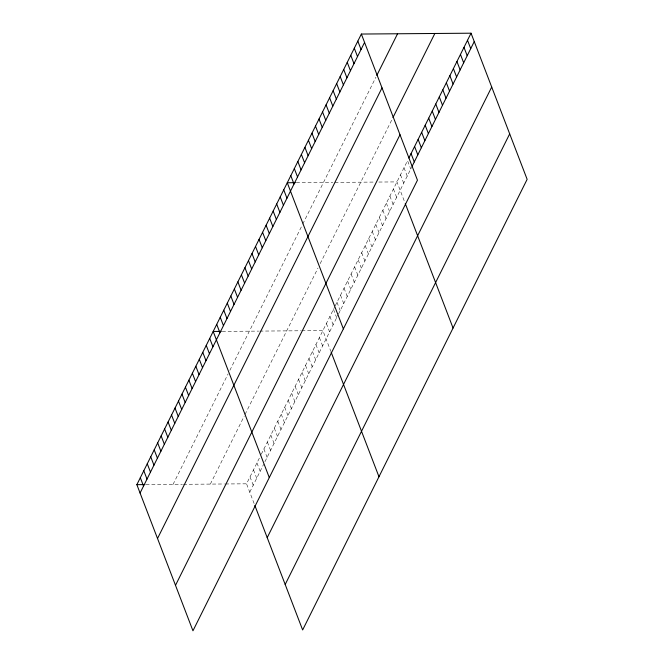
<?xml version="1.0" encoding="UTF-8"?>
<svg xmlns="http://www.w3.org/2000/svg" width="664" height="664" viewBox="0 0 664 664"><rect width="100%" height="100%" fill="white"/><g stroke="black" fill="none" stroke-linecap="round" stroke-linejoin="round"><path stroke-width="0.5" stroke-dasharray="3.32 2.49" d="M173.055 484.38L228.134 373.824M229.868 370.346L302.303 224.955M302.743 224.075L375.948 77.14M210.347 484.089L244.178 416.195M245.041 414.452L317.99 268.04M320.189 263.616L392.515 118.449M254.121 503.536L246.543 483.815L259.989 456.824M261.292 454.217L334.781 306.702M335.22 305.822L407.538 160.655L410.75 169.021M249.755 492.173L263.633 464.319M264.936 461.704L337.993 315.068M338.433 314.18L411.63 167.245M296.318 182.683L332.788 182.401M334.863 182.384L373.832 182.077M378.862 182.044L396.956 181.903L404.891 202.578M222.241 331.386L258.711 331.104M259.748 331.095L300.75 330.772M301.763 330.763L322.878 330.606L330.813 351.281M145.906 484.587L182.376 484.305M183.413 484.297L224.424 483.981M225.428 483.973L246.543 483.815M404.011 167.743L407.223 176.101M400.483 174.823L403.695 183.181M393.428 188.983L396.64 197.341M389.901 196.063L393.113 204.421M386.373 203.142L389.585 211.501M382.846 210.222L386.058 218.589M379.318 217.311L382.53 225.669M375.791 224.391L379.003 232.749M372.263 231.47L375.475 239.828M368.736 238.55L371.948 246.908M365.208 245.63L368.42 253.988M361.681 252.71L364.893 261.068M358.153 259.79L361.365 268.156M354.626 266.878L357.83 275.236M351.098 273.958L354.302 282.316M347.571 281.038L350.775 289.396M344.043 288.118L347.247 296.476M340.516 295.198L343.72 303.556M336.988 302.278L340.192 310.636M333.461 309.358L336.665 317.716M329.933 316.438L333.137 324.804M326.406 323.526L329.61 331.884M319.401 337.569L322.613 345.927M315.931 344.533L319.143 352.891M312.462 351.497L315.674 359.855M308.992 358.46L312.204 366.818M305.523 365.424L308.735 373.782M302.054 372.388L305.266 380.746M298.584 379.351L301.796 387.71M295.115 386.315L298.327 394.673M291.645 393.279L294.857 401.637M288.176 400.243L291.388 408.601M284.707 407.206L287.919 415.564M281.237 414.17L284.449 422.528M277.768 421.134L280.98 429.492M274.298 428.097L277.51 436.455M270.829 435.061L274.041 443.419M267.36 442.025L270.572 450.383M263.89 448.988L267.102 457.355M256.951 462.916L260.163 471.282M253.482 469.88L256.694 478.246M250.013 476.843L253.225 485.21"/><path stroke-width="1" d="M361.357 34.047L417.457 180.185L192.958 630.8L136.859 484.662L361.357 34.047L471.042 33.2L527.141 179.338L302.643 629.953L254.843 505.428M140.071 493.02L364.569 42.413M376.828 75.372L397.553 33.773M157.526 538.487L382.016 87.88M392.955 117.57L434.845 33.482M175.503 585.333L400.002 134.726M408.866 158.007L471.042 33.2M412.07 166.365L474.254 41.558M267.21 537.641L491.709 87.025M285.188 584.486L509.686 133.871M295.314 182.691L287.271 182.749L343.371 328.887M221.237 331.394L213.186 331.452L269.285 477.59M136.859 484.662L144.901 484.596M467.514 40.28L470.726 48.638M463.987 47.36L467.199 55.718M460.459 54.44L463.671 62.806M456.932 61.528L460.144 69.886M453.404 68.608L456.616 76.966M449.877 75.688L453.08 84.046M446.349 82.768L449.553 91.126M442.822 89.847L446.025 98.206M439.294 96.927L442.498 105.285M435.767 104.007L438.97 112.374M432.239 111.095L435.443 119.454M428.712 118.175L431.915 126.533M425.184 125.255L428.388 133.613M421.657 132.335L424.86 140.693M418.129 139.415L421.333 147.773M414.593 146.495L417.805 154.853M411.066 153.575L414.278 161.933M357.83 41.135L361.042 49.493M354.302 48.215L357.514 56.573M350.775 55.295L353.987 63.653M405.256 203.524L453.055 328.041M347.247 62.375L350.451 70.733M343.72 69.454L346.923 77.812M340.192 76.534L343.396 84.892M336.665 83.614L339.868 91.981M333.137 90.694L336.341 99.06M329.61 97.782L332.813 106.14M326.082 104.862L329.286 113.22M322.555 111.942L325.758 120.3M319.027 119.022L322.231 127.38M315.5 126.102L318.703 134.46M311.972 133.182L315.176 141.54M308.436 140.262L311.648 148.628M304.909 147.35L308.121 155.708M301.381 154.43L304.593 162.788M297.854 161.51L301.066 169.868M294.326 168.59L297.538 176.948M290.799 175.669L294.011 184.028M283.744 189.829L286.956 198.196M280.216 196.917L283.428 205.276M276.689 203.997L279.901 212.355M331.17 352.227L378.97 476.744M273.161 211.077L276.373 219.435M269.634 218.157L272.846 226.515M266.106 225.237L269.318 233.595M262.579 232.317L265.791 240.675M259.051 239.397L262.263 247.763M255.524 246.477L258.736 254.843M251.996 253.565L255.2 261.923M248.469 260.645L251.673 269.003M244.941 267.725L248.145 276.083M241.414 274.805L244.618 283.163M237.886 281.885L241.09 290.243M234.359 288.964L237.563 297.323M230.831 296.044L234.035 304.411M227.304 303.133L230.508 311.491M223.776 310.212L226.98 318.571M220.249 317.292L223.453 325.651M216.713 324.372L219.925 332.73M209.716 338.416L212.928 346.774M206.247 345.38L209.459 353.738M202.777 352.343L205.989 360.701M199.308 359.307L202.52 367.665M195.838 366.271L199.051 374.629M192.369 373.234L195.581 381.601M188.9 380.198L192.112 388.564M185.43 387.162L188.642 395.528M181.961 394.125L185.173 402.492M178.492 401.089L181.704 409.456M175.022 408.061L178.234 416.419M171.553 415.025L174.765 423.383M168.083 421.989L171.295 430.347M164.614 428.952L167.826 437.31M161.144 435.916L164.357 444.274M157.675 442.88L160.887 451.238M154.206 449.843L157.418 458.201M150.736 456.807L153.948 465.165M147.267 463.771L150.479 472.129M143.797 470.734L147.01 479.093M140.328 477.698L143.54 486.056"/></g></svg>
